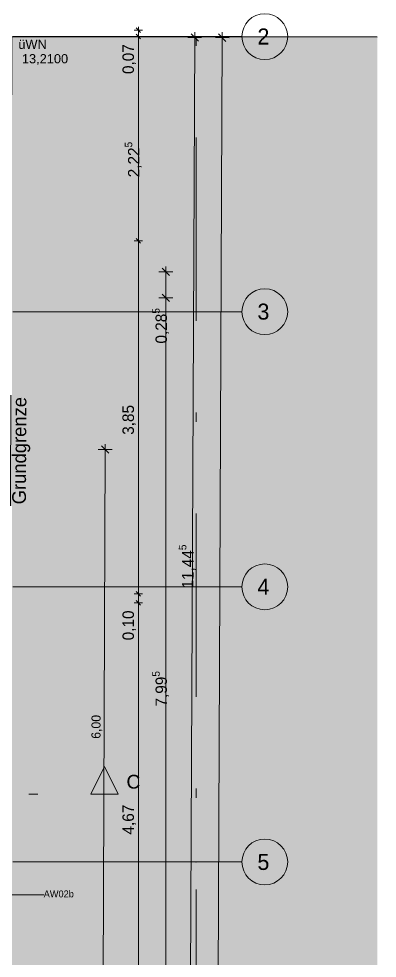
# Model space of a CAD drawing. Header units: metres. Extents: x -3 to 171, y -23 to 41.
# Drawn here: x 19.06 to 22.98, y -10.05 to 0.19 of the extents above; entities that cross this region are included whole.
import ezdxf

# ---------------------------------------------------------------- set-up
doc = ezdxf.new("R2010")
doc.units = ezdxf.units.M
doc.header["$MEASUREMENT"] = 0
doc.linetypes.add('Achse', pattern=[0.004, 0.002, -0.001, 0, -0.001])
doc.linetypes.add('Schnittlinie', pattern=[0.006, 0.003, -0.0015, 0, -0.0015])
for name, color, linetype in [('5._2.DG PP STG1_1_000 Achsraster', 7, 'Continuous'), ('5._2.DG PP STG1_1_725 Nachbarbebauung', 7, 'Continuous'), ('5._2.DG PP STG1_1_844 Umriss 2D', 7, 'Continuous'), ('5._2.DG PP STG1_1_851 Marker Schnitt', 7, 'Continuous'), ('5._2.DG PP STG1_1_910 Allgemein Lageplan Höhen', 7, 'Continuous'), ('5._2.DG PP STG1_1_915 Allgemein Beschriftung.x', 7, 'Continuous'), ('5._2.DG PP STG1_1_950 Polierplan Bemaßung', 7, 'Continuous'), ('5._2.DG PP STG1_1_Neubau_840 Baulinien', 7, 'Continuous')]:
    doc.layers.add(name, color=color, linetype=linetype)
doc.styles.add('ERSTELLTER_STIL_1', font='arial.ttf')
doc.styles.add('ERSTELLTER_STIL_2', font='')
doc.styles.get('ERSTELLTER_STIL_2').set_extended_font_data('Eurostile')

msp = doc.modelspace()

# ---------------------------------------------------------------- hatches: boundary and pattern name
at = {"layer": '5._2.DG PP STG1_1_725 Nachbarbebauung', "linetype": 'Continuous', "lineweight": 0, "true_color": 0x1f1f1f}
msp.add_hatch(color=250, dxfattribs=at).paths.add_polyline_path([(18.988, -0.001), (18.958, -11.445), (22.977, -11.479), (22.977, -0.004)])
at = {"layer": '5._2.DG PP STG1_1_851 Marker Schnitt', "linetype": 'Continuous', "lineweight": 0, "true_color": 0x000000}
msp.add_hatch(color=18, dxfattribs=at).paths.add_polyline_path([(20.15, -8.26), (20, -7.96), (19.85, -8.26)])

# ---------------------------------------------------------------- linework, layer by layer
at = {"layer": '5._2.DG PP STG1_1_000 Achsraster', "color": 5, "linetype": 'Achse', "lineweight": 0, "ltscale": 1000}
for p, q in [((21, 3), (21, -22.523)), ((21, 0), (21.5, 0)), ((-1.5, 0), (21, 0)), ((-1.5, -3), (21, -3)), ((21, -3), (21.5, -3)), ((-1.5, -6), (21, -6)), ((21, -6), (21.5, -6)), ((-1.5, -9), (21, -9)), ((21, -9), (21.5, -9))]:
    msp.add_line(p, q, dxfattribs=at)
at = {"layer": '5._2.DG PP STG1_1_000 Achsraster', "color": 5, "linetype": 'Continuous', "lineweight": 0, "ltscale": 1000}
for centre in [(21.75, 0), (21.75, -3), (21.75, -6), (21.75, -9)]:
    msp.add_circle(centre, 0.25, dxfattribs=at)
at = {"layer": '5._2.DG PP STG1_1_000 Achsraster', "color": 5, "linetype": 'Achse', "lineweight": 0, "ltscale": 1000}
for p in [(21, 0), (21, 0), (21, -3), (21, -3), (21, -6), (21, -6), (21, -9), (21, -9)]:
    msp.add_point(p, dxfattribs=at)
at = {"layer": '5._2.DG PP STG1_1_725 Nachbarbebauung', "color": 8, "linetype": 'Continuous', "lineweight": 13, "ltscale": 1000, "flags": 128}
msp.add_lwpolyline([(22.977, -0.004), (18.988, -0.001), (18.958, -11.445), (22.977, -11.479)], dxfattribs=at)
at = {"layer": '5._2.DG PP STG1_1_851 Marker Schnitt', "color": 7, "linetype": 'Schnittlinie', "lineweight": 13, "ltscale": 1000}
msp.add_line((14.674, -8.26), (19.85, -8.26), dxfattribs=at)
at = {"layer": '5._2.DG PP STG1_1_851 Marker Schnitt', "color": 7, "linetype": 'Continuous', "lineweight": 13, "ltscale": 1000, "flags": 128}
msp.add_lwpolyline([(20.15, -8.26), (19.85, -8.26), (20, -7.96)], close=True, dxfattribs=at)
at = {"layer": '5._2.DG PP STG1_1_915 Allgemein Beschriftung.x', "color": 7, "linetype": 'Continuous', "lineweight": 13, "ltscale": 1000}
for p, q in [((18.749, -9.358), (19.21, -9.358)), ((19.21, -9.358), (19.337, -9.358))]:
    msp.add_line(p, q, dxfattribs=at)
at = {"layer": '5._2.DG PP STG1_1_950 Polierplan Bemaßung', "color": 6, "linetype": 'Continuous', "lineweight": 13, "ltscale": 1000, "true_color": 0xfb02fe}
for p, q in [((20.37, 0.07), (20.37, 0.108)), ((20.417, 0.07), (20.323, 0.07)), ((20.395, 0.045), (20.345, 0.095)), ((20.345, 0.025), (20.395, -0.025)), ((20.37, 0), (20.37, 0.07)), ((20.417, 0), (20.323, 0)), ((20.37, -2.226), (20.37, 0)), ((20.417, -2.226), (20.323, -2.226)), ((20.345, -2.201), (20.395, -2.251)), ((20.37, -6.075), (20.37, -2.226)), ((20.417, -6.075), (20.323, -6.075)), ((20.345, -6.05), (20.395, -6.1)), ((20.37, -6.175), (20.37, -6.075)), ((20.417, -6.175), (20.323, -6.175)), ((20.345, -6.15), (20.395, -6.2)), ((20.37, -10.845), (20.37, -6.175))]:
    msp.add_line(p, q, dxfattribs=at)
at = {"layer": '5._2.DG PP STG1_1_950 Polierplan Bemaßung', "color": 1, "linetype": 'Continuous', "lineweight": 13, "ltscale": 1000, "true_color": 0xfb0106}
for p, q in [((21.025, -0.05), (20.946, 0.03)), ((20.986, 0.05), (20.986, -0.01)), ((21.325, -0.052), (21.246, 0.029)), ((21.286, 0.049), (21.286, -0.011)), ((20.911, -0.01), (21.061, -0.01)), ((20.986, -0.01), (20.935, -11.454)), ((21.286, -0.011), (21.186, -22.523)), ((21.211, -0.011), (21.361, -0.012)), ((20.083, -4.504), (19.933, -4.504)), ((20.048, -4.544), (19.968, -4.464)), ((19.985, -10.504), (20.008, -4.504)), ((20.008, -4.504), (20.008, -4.444))]:
    msp.add_line(p, q, dxfattribs=at)
at = {"layer": '5._2.DG PP STG1_1_950 Polierplan Bemaßung', "color": 76, "linetype": 'Continuous', "lineweight": 13, "ltscale": 1000, "true_color": 0x3f7f02}
for p, q in [((20.71, -2.605), (20.63, -2.525)), ((20.67, -2.565), (20.67, -2.505)), ((20.745, -2.565), (20.595, -2.565)), ((20.67, -2.848), (20.67, -2.565)), ((20.745, -2.848), (20.595, -2.848)), ((20.63, -2.808), (20.71, -2.888)), ((20.67, -10.845), (20.67, -2.848))]:
    msp.add_line(p, q, dxfattribs=at)
at = {"layer": '5._2.DG PP STG1_1_Neubau_840 Baulinien', "color": 1, "linetype": 'Continuous', "lineweight": 25, "ltscale": 1000, "true_color": 0xfb0106, "flags": 128}
msp.add_lwpolyline([(-3.023, 0.017), (0, 0), (18.985, 0), (22.977, -0.003)], dxfattribs=at)

# ---------------------------------------------------------------- texts
at = {"layer": '5._2.DG PP STG1_1_000 Achsraster', "color": 5, "linetype": 'Continuous', "lineweight": 0, "char_height": 0.175, "attachment_point": 1, "style": 'ERSTELLTER_STIL_2'}
for s, insert in [('\\A1;{\\pql;\\pt0;\\fEurostile|b0|i0|c0|p0;\\W1.000000;2}', (21.67, 0.089)), ('\\A1;{\\pql;\\pt0;\\fEurostile|b0|i0|c0|p0;\\W1.000000;3}', (21.67, -2.911)), ('\\A1;{\\pql;\\pt0;\\fEurostile|b0|i0|c0|p0;\\W1.000000;4}', (21.67, -5.912)), ('\\A1;{\\pql;\\pt0;\\fEurostile|b0|i0|c0|p0;\\W1.000000;5}', (21.67, -8.912))]:
    msp.add_mtext(s, dxfattribs=dict(at, insert=insert))
at = {"layer": '5._2.DG PP STG1_1_844 Umriss 2D', "color": 76, "linetype": 'Continuous', "lineweight": 13, "true_color": 0x3f7f02, "insert": (19.093, -4.515), "char_height": 0.15, "attachment_point": 5, "rotation": 89.7458, "style": 'ERSTELLTER_STIL_2'}
msp.add_mtext('\\A1;{\\pqc;\\fEurostile|b0|i0|c0|p0;\\W1.000000;Grundgrenze}', dxfattribs=at)
at = {"layer": '5._2.DG PP STG1_1_851 Marker Schnitt', "color": 7, "linetype": 'Continuous', "lineweight": 13, "insert": (20.24, -8.202), "char_height": 0.15, "attachment_point": 7, "style": 'ERSTELLTER_STIL_1'}
msp.add_mtext('\\A1;{\\pql;\\pt0;\\fArial|b0|i0|c0|p0;\\W1.000000;C}', dxfattribs=at)
at = {"layer": '5._2.DG PP STG1_1_910 Allgemein Lageplan Höhen', "color": 7, "linetype": 'Continuous', "lineweight": 13, "char_height": 0.1, "attachment_point": 1, "style": 'ERSTELLTER_STIL_1'}
for s, insert in [('\\A1;{\\pql;\\fArial|b0|i0|c0|p0;\\W1.000000;üWN}', (19.06, -0.034)), ('\\A1;{\\pql;\\fArial|b0|i0|c0|p0;\\W1.000000; 13,2100}', (19.06, -0.191))]:
    msp.add_mtext(s, dxfattribs=dict(at, insert=insert))
at = {"layer": '5._2.DG PP STG1_1_915 Allgemein Beschriftung.x', "color": 7, "linetype": 'Continuous', "lineweight": 13, "insert": (19.337, -9.349), "char_height": 0.075, "attachment_point": 4, "style": 'ERSTELLTER_STIL_2'}
msp.add_mtext('\\A1;{\\pql;\\fEurostile|b0|i0|c0|p0;\\W1.000000;AW02b}', dxfattribs=at)
at = {"layer": '5._2.DG PP STG1_1_950 Polierplan Bemaßung', "color": 6, "linetype": 'Continuous', "lineweight": 13, "true_color": 0xfb02fe, "char_height": 0.125, "width": 0.38297, "attachment_point": 7, "rotation": 90, "style": 'ERSTELLTER_STIL_2'}
for s, insert in [('\\A1;{\\pql;\\fEurostile|b0|i0|c0|p0;\\W1.000000;0,07}', (20.345, -0.408)), ('\\A1;{\\pql;\\fEurostile|b0|i0|c0|p0;\\W1.000000;3,85}', (20.345, -4.342)), ('\\A1;{\\pql;\\fEurostile|b0|i0|c0|p0;\\W1.000000;0,10}', (20.345, -6.583)), ('\\A1;{\\pql;\\fEurostile|b0|i0|c0|p0;\\W1.000000;4,67}', (20.345, -8.701))]:
    msp.add_mtext(s, dxfattribs=dict(at, insert=insert))
at = {"layer": '5._2.DG PP STG1_1_950 Polierplan Bemaßung', "color": 6, "linetype": 'Continuous', "lineweight": 13, "true_color": 0xfb02fe, "insert": (20.419, -1.534), "char_height": 0.125, "attachment_point": 7, "rotation": 90, "style": 'ERSTELLTER_STIL_2'}
msp.add_mtext('\\A1;{\\pql;\\fEurostile|b0|i0|c0|p0;\\W1.000000;2,22\\fEurostile|b0|i0|c0|p0;\\W1.000000;\\A1{\\H.66x;\\S5^  ;}}', dxfattribs=at)
at = {"layer": '5._2.DG PP STG1_1_950 Polierplan Bemaßung', "color": 76, "linetype": 'Continuous', "lineweight": 13, "true_color": 0x3f7f02, "char_height": 0.125, "attachment_point": 7, "rotation": 90, "style": 'ERSTELLTER_STIL_2'}
for s, insert in [('\\A1;{\\pql;\\fEurostile|b0|i0|c0|p0;\\W1.000000;0,28\\fEurostile|b0|i0|c0|p0;\\W1.000000;\\A1{\\H.66x;\\S5^  ;}}', (20.719, -3.347)), ('\\A1;{\\pql;\\fEurostile|b0|i0|c0|p0;\\W1.000000;7,99\\fEurostile|b0|i0|c0|p0;\\W1.000000;\\A1{\\H.66x;\\S5^  ;}}', (20.719, -7.305))]:
    msp.add_mtext(s, dxfattribs=dict(at, insert=insert))
at = {"layer": '5._2.DG PP STG1_1_950 Polierplan Bemaßung', "color": 1, "linetype": 'Continuous', "lineweight": 13, "true_color": 0xfb0106, "insert": (21.008, -6.019), "char_height": 0.125, "attachment_point": 7, "rotation": 89.7458, "style": 'ERSTELLTER_STIL_2'}
msp.add_mtext('\\A1;{\\pql;\\fEurostile|b0|i0|c0|p0;\\W1.000000;11,44\\fEurostile|b0|i0|c0|p0;\\W1.000000;\\A1{\\H.66x;\\S5^  ;}}', dxfattribs=at)
at = {"layer": '5._2.DG PP STG1_1_950 Polierplan Bemaßung', "color": 1, "linetype": 'Continuous', "lineweight": 13, "true_color": 0xfb0106, "insert": (19.976, -7.657), "char_height": 0.1, "width": 0.30637, "attachment_point": 7, "rotation": 89.784, "style": 'ERSTELLTER_STIL_2'}
msp.add_mtext('\\A1;{\\pql;\\fEurostile|b0|i0|c0|p0;\\W1.000000;6,00}', dxfattribs=at)

doc.saveas('drawing.dxf')
